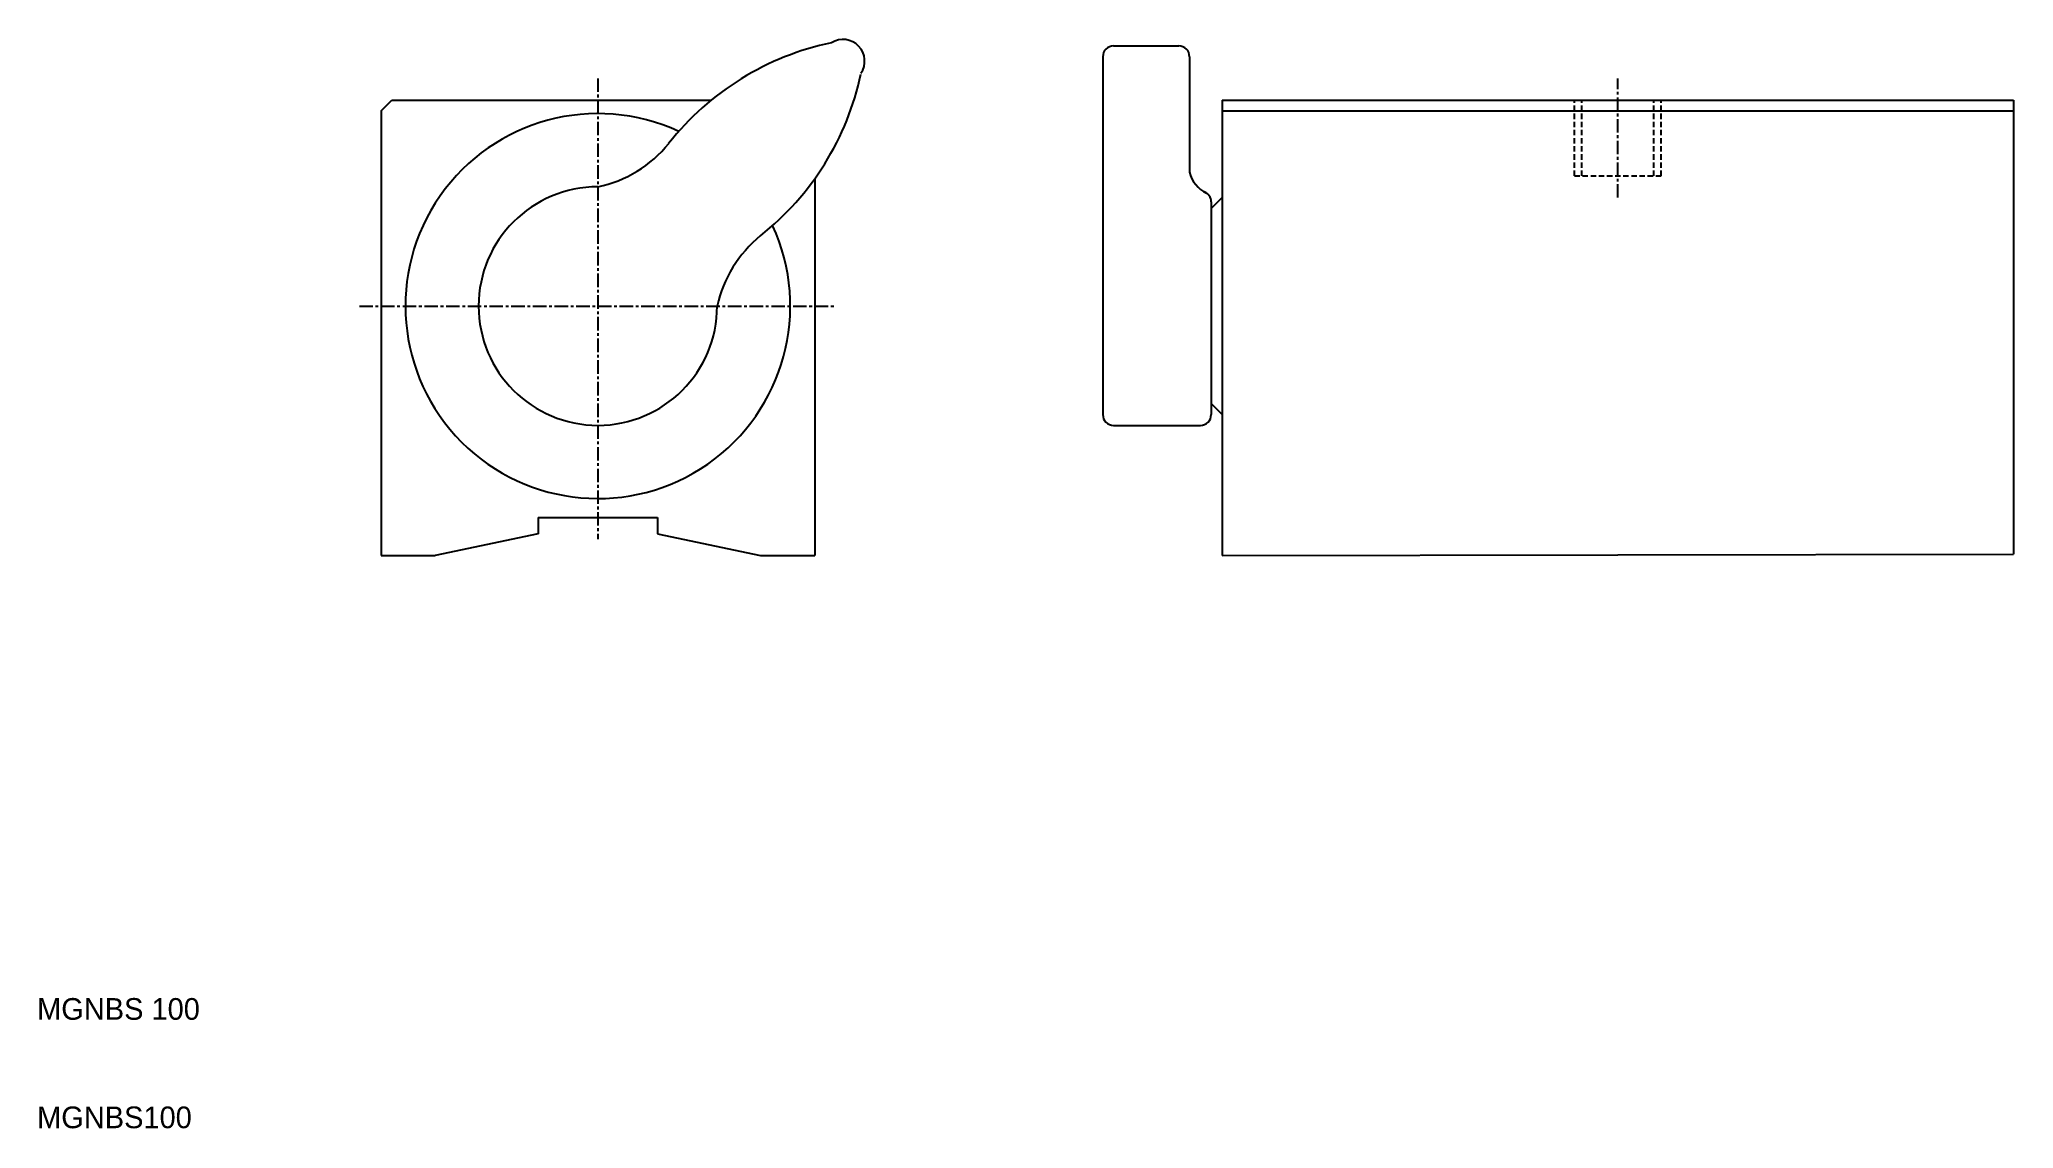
# Model space of a CAD drawing. Extents: x 5 to 187, y 5 to 105.
import ezdxf

# ---------------------------------------------------------------- set-up
doc = ezdxf.new("R2010")
doc.units = 0
doc.linetypes.add('CENTER', pattern=[2, 1.25, -0.25, 0.25, -0.25])
doc.linetypes.add('DASHED', pattern=[0.75, 0.5, -0.25])
doc.layers.get('0').update_dxf_attribs({"linetype": 'CONTINUOUS'})
doc.layers.add('CENTER', color=1, linetype='CENTER')

msp = doc.modelspace()

# ---------------------------------------------------------------- linework, layer by layer
at = {"color": 7, "linetype": 'CONTINUOUS'}
for p, q in [((103.29, 103.83), (103.29, 70.83)), ((104.29, 104.83), (110.29, 104.83)), ((111.29, 103.83), (111.29, 93.17)), ((36.72, 98.83), (37.72, 99.83)), ((36.72, 98.83), (36.72, 57.83)), ((37.72, 99.83), (67.19, 99.83)), ((114.29, 99.83), (187.29, 99.83)), ((114.29, 99.83), (114.29, 57.83)), ((114.29, 98.83), (187.29, 98.83)), ((187.29, 99.83), (187.29, 57.94)), ((76.72, 92.55), (76.72, 57.83)), ((113.29, 89.83), (114.29, 90.83)), ((113.29, 90.43), (113.29, 70.83)), ((113.29, 89.83), (113.29, 71.83)), ((113.29, 71.83), (114.29, 70.83)), ((104.29, 69.83), (112.29, 69.83)), ((51.22, 61.33), (62.22, 61.33)), ((51.22, 61.33), (51.22, 59.83)), ((62.22, 61.33), (62.22, 59.83)), ((51.22, 59.83), (41.72, 57.83)), ((62.22, 59.83), (71.72, 57.83)), ((36.72, 57.83), (41.72, 57.83)), ((71.72, 57.83), (76.72, 57.83)), ((114.29, 57.83), (187.29, 57.94))]:
    msp.add_line(p, q, dxfattribs=at)
at = {"color": 3, "linetype": 'DASHED'}
for p, q in [((146.79, 92.83), (146.79, 99.83)), ((147.47, 92.83), (147.47, 99.83)), ((154.11, 92.83), (154.11, 99.83)), ((154.79, 92.83), (154.79, 99.83)), ((146.79, 92.83), (154.79, 92.83))]:
    msp.add_line(p, q, dxfattribs=at)
at = {"color": 7, "linetype": 'CONTINUOUS'}
for centre, radius, start, end in [((83.54, 79.81), 25.85, 101.7544, 141.7148), ((79.33, 103.42), 2, 325.8846, 121.7398), ((104.29, 103.83), 1, 90, 180), ((110.29, 103.83), 1, 0, 90), ((55.81, 107.52), 25.71, 308.2103, 348.1353), ((56.72, 80.83), 17.75, 65.1405, 24.7342), ((54.34, 103.06), 11.48, 281.9469, 320.9672), ((114.11, 93.87), 2.91, 193.9451, 244.5695), ((56.72, 80.83), 11, 90, 0), ((112.29, 90.43), 1, 0, 69.2506), ((79.3, 78.17), 11.89, 129.6511, 167.0633), ((104.29, 70.83), 1, 180, 270), ((112.29, 70.83), 1, 270, 0)]:
    msp.add_arc(centre, radius, start, end, dxfattribs=at)
at = {"layer": 'CENTER', "color": 1, "linetype": 'CENTER'}
for p, q in [((56.72, 101.83), (56.72, 59.33)), ((150.79, 90.83), (150.79, 101.83)), ((34.72, 80.83), (78.72, 80.83))]:
    msp.add_line(p, q, dxfattribs=at)

# ---------------------------------------------------------------- texts
at = {"color": 7, "linetype": 'CONTINUOUS'}
for s, p in [('MGNBS 100', (5, 15)), ('MGNBS100', (5, 5))]:
    msp.add_text(s, height=2, dxfattribs=at).set_placement(p)

doc.saveas('drawing.dxf')
